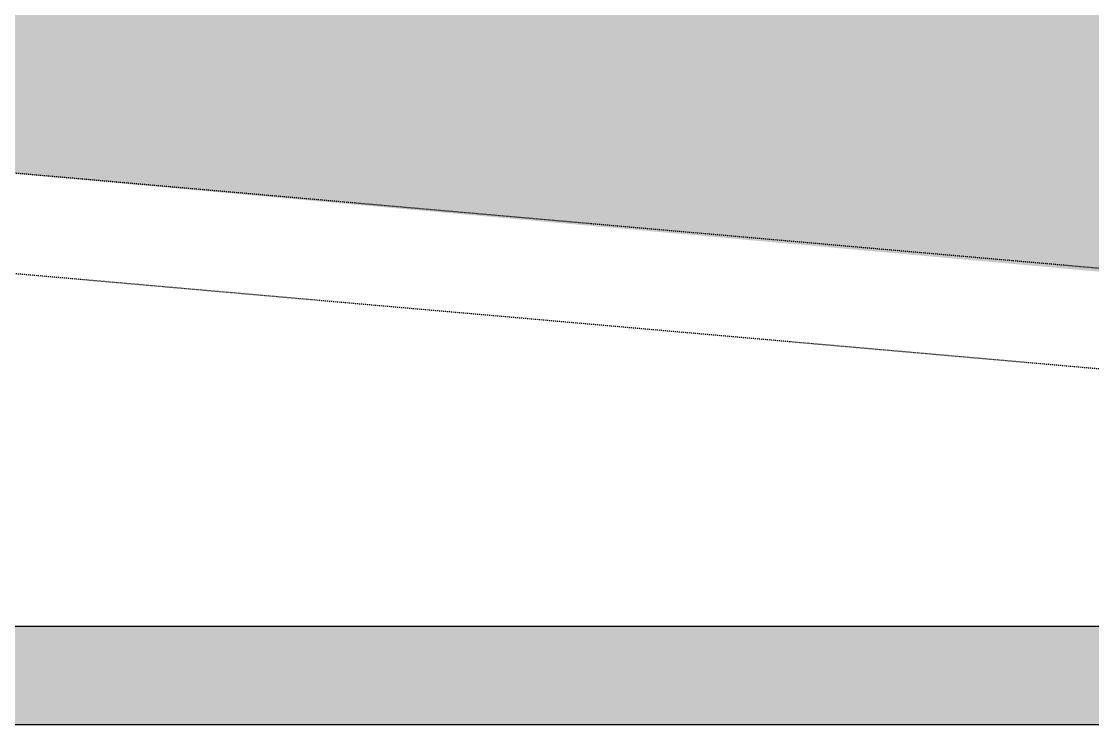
# Model space of a CAD drawing. Header units: metres. Extents: x 183920 to 188551, y 20757 to 23715.
# Drawn here: x 184747.6 to 184854.5, y 20757.1 to 20827.3 of the extents above; entities that cross this region are included whole.
import ezdxf

# ---------------------------------------------------------------- set-up
doc = ezdxf.new("R2010")
doc.units = ezdxf.units.M
for name, pattern in [('Light Grey Page Line', [0]), ('Page Lines', [0]), ('Path offset', [0.022225, 0.00635, -0.003175, 0.00635, -0.003175, 0, -0.003175]), ('Property boundary', [0.001111, 0.0003175, -0.00015875, 0.0003175, -0.00015875, 0, -0.00015875])]:
    doc.linetypes.add(name, pattern=pattern)
for name, color, linetype, true_color in [('Imported blocks_1', 7, 'Continuous', 0xc57dd9), ('Title blocks & Legend', 7, 'Continuous', 0xf890f8), ('Zoning', 7, 'Continuous', 0x47d2e2)]:
    doc.layers.add(name, color=color, linetype=linetype, true_color=true_color)

# ---------------------------------------------------------------- blocks, each defined once
blk = doc.blocks.new('A3  Title block minimal vertical')
at = {"layer": 'Imported blocks_1', "transparency": 33554483}
blk.add_hatch(color=256, dxfattribs=at).paths.add_polyline_path([(-0.20993, -0.1483), (-0.20053, -0.13906), (-0.20053, 0.13995), (0.15506, 0.13995), (0.15506, -0.13906), (-0.20053, -0.13906), (-0.20993, -0.1483), (0.20993, -0.1483), (0.20993, 0.1483), (-0.20993, 0.1483), (-0.20993, -0.1483)], flags=0)
at = {"layer": 'Imported blocks_1', "linetype": 'Page Lines'}
blk.add_lwpolyline([(-0.20993, -0.1483), (0.20993, -0.1483), (0.20993, 0.1483), (-0.20993, 0.1483), (-0.20993, -0.1483)], close=True, dxfattribs=at)
at = {"layer": 'Imported blocks_1', "linetype": 'Light Grey Page Line'}
blk.add_lwpolyline([(-0.20053, -0.13906), (0.20169, -0.13906), (0.20169, 0.13995), (-0.20053, 0.13995), (-0.20053, -0.13906)], close=True, dxfattribs=at)

msp = doc.modelspace()

# ---------------------------------------------------------------- hatches: boundary and pattern name
at = {"layer": 'Zoning', "transparency": 33554483}
msp.add_hatch(color=256, dxfattribs=at).paths.add_polyline_path([(184979.79, 20791.04), (184979.46, 21013.52), (184803.82, 21044.02), (184705.17, 21043.36), (184705.24, 20815.82), (184979.79, 20791.04)], flags=0)

# ---------------------------------------------------------------- linework, layer by layer
at = {"layer": 'Zoning', "linetype": 'Property boundary'}
msp.add_lwpolyline([(184989.79, 20780.78), (184989.45, 21021.93), (184804.68, 21054.02), (184695.24, 21054.02), (184695.24, 20806.66), (184989.79, 20780.78)], close=True, dxfattribs=at)
msp.add_lwpolyline([(184989.79, 20780.78), (184989.45, 21021.93), (184804.68, 21054.02), (184695.24, 21054.02), (184695.24, 20806.66), (184989.79, 20780.78)], close=True, dxfattribs=at)
at = {"layer": 'Zoning', "linetype": 'Path offset'}
msp.add_lwpolyline([(184979.79, 20791.7), (184979.46, 21013.52), (184803.82, 21044.02), (184705.24, 21044.02), (184705.24, 20815.82), (184979.79, 20791.7)], close=True, dxfattribs=at)

# ---------------------------------------------------------------- block references
at = {"layer": 'Title blocks & Legend', "xscale": 1060.907477067516, "yscale": 1062.975773071686}
msp.add_blockref('A3  Title block minimal vertical', (184870.51, 20914.72), dxfattribs=at)

doc.saveas('drawing.dxf')
